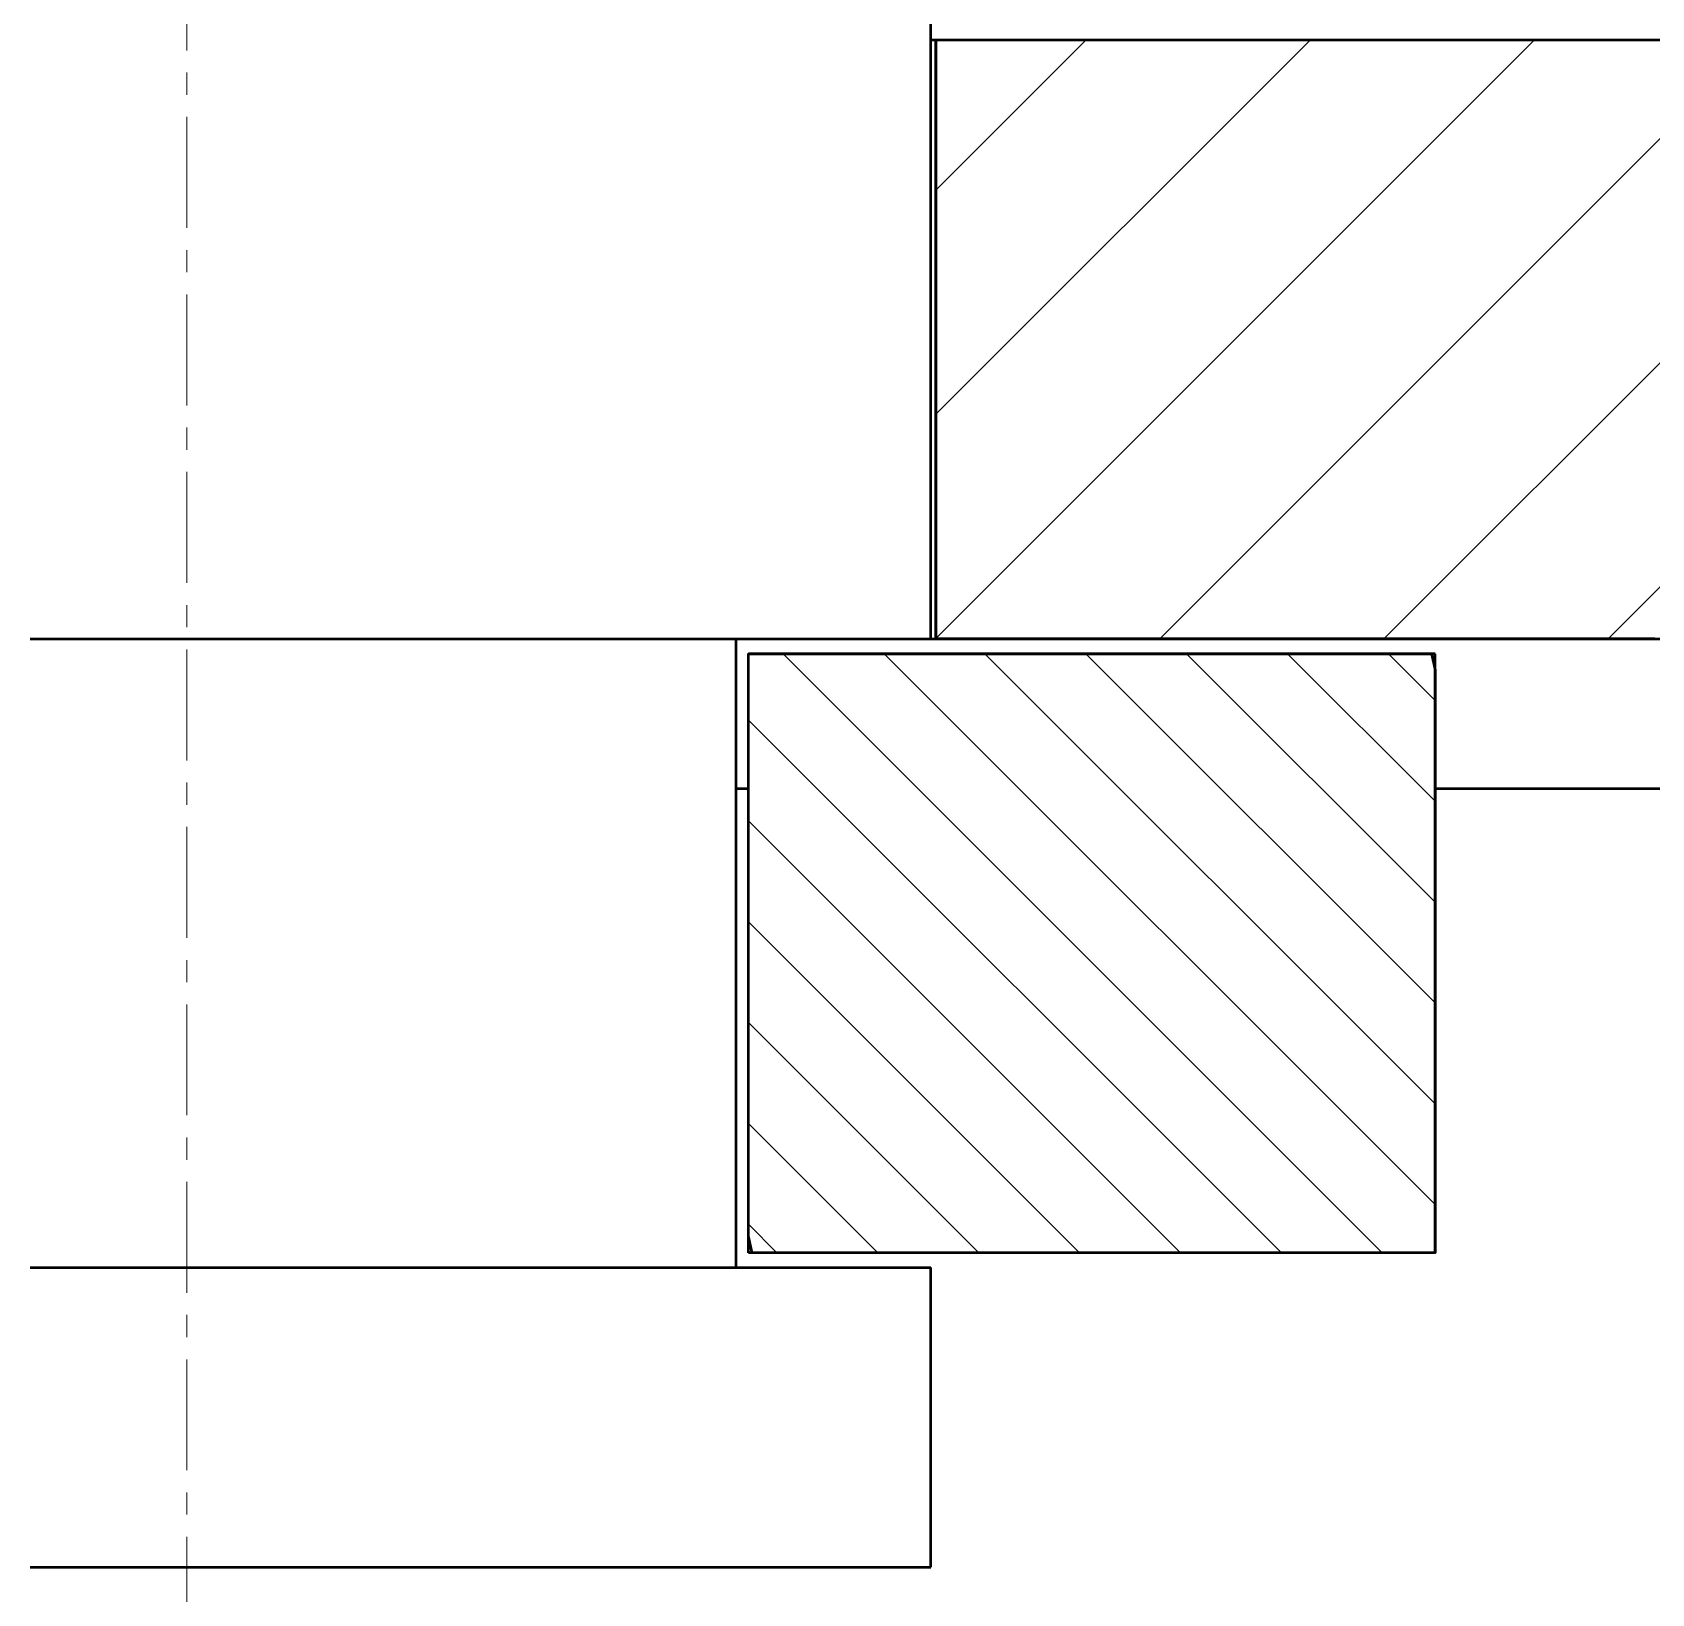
# Model space of a CAD drawing. Header units: millimetres. Extents: x 0 to 1682, y 0 to 1188.
# Drawn here: x 1226.91 to 1259.34, y 767.87 to 799.15 of the extents above; entities that cross this region are included whole.
import ezdxf

# ---------------------------------------------------------------- set-up
doc = ezdxf.new("R2010")
doc.units = ezdxf.units.MM
doc.header["$LTSCALE"] = 0.7
doc.linetypes.add('CENTER', pattern=[5.08, 3.175, -0.635, 0.635, -0.635])
for name, color, linetype, lineweight in [('07_ОСИ', 2, 'CENTER', 18), ('20_ВИДИМЫЕ', 7, 'Continuous', 50), ('23_ШТРИХОВКА', 7, 'Continuous', 18)]:
    doc.layers.add(name, color=color, linetype=linetype, lineweight=lineweight)

msp = doc.modelspace()

# ---------------------------------------------------------------- hatches: boundary and pattern name
at = {"layer": '23_ШТРИХОВКА'}
h = msp.add_hatch(dxfattribs=at)
h.set_pattern_fill('ANSI31')
h.paths.add_polyline_path([(1245.8, 799), (1246.2, 799), (1246.6, 799), (1247, 799), (1247.4, 799), (1247.8, 799), (1248.2, 799), (1248.6, 799), (1249, 799), (1249.4, 799), (1249.8, 799), (1250.2, 799), (1250.6, 799), (1251, 799), (1251.4, 799), (1251.8, 799), (1252.2, 799), (1252.6, 799), (1253, 799), (1253.4, 799), (1253.8, 799), (1254.2, 799), (1254.6, 799), (1255, 799), (1255.4, 799), (1255.8, 799), (1256.2, 799), (1256.6, 799), (1257, 799), (1257.4, 799), (1257.8, 799), (1258.2, 799), (1258.6, 799), (1259, 799), (1259.4, 799), (1259.8, 799), (1260.2, 799), (1260.6, 799), (1261, 799), (1261.4, 799), (1261.8, 799), (1262.2, 799), (1262.6, 799), (1263, 799), (1263.4, 799), (1263.8, 799), (1264.2, 799), (1264.6, 799), (1265, 799), (1265.4, 799), (1265.8, 799), (1266.2, 799), (1266.6, 799), (1267, 799), (1267.4, 799), (1267.8, 799), (1268.2, 799), (1268.6, 799), (1269, 799), (1269.4, 799), (1269.8, 799), (1270.2, 799), (1270.6, 799), (1271, 799), (1271.4, 799), (1271.8, 799), (1272.2, 799), (1272.6, 799), (1273, 799), (1273.4, 799), (1273.8, 799), (1274.2, 799), (1274.6, 799), (1275, 799), (1275.4, 799), (1275.8, 799), (1276.2, 799), (1276.6, 799), (1277, 799), (1277.4, 799), (1277.8, 799), (1278.2, 799), (1278.6, 799), (1279, 799), (1279.4, 799), (1279.8, 799), (1280.2, 799), (1280.6, 799), (1281, 799), (1281.4, 799), (1281.8, 799), (1282.2, 799), (1282.6, 799), (1283, 799), (1283.4, 799), (1283.8, 799), (1284.2, 799), (1284.6, 799), (1285, 799), (1285.4, 799), (1285.8, 799), (1286.2, 799), (1286.6, 799), (1287, 799), (1287.4, 799), (1287.8, 799), (1288.2, 799), (1288.6, 799), (1289, 799), (1289.4, 799), (1289.8, 799), (1290.2, 799), (1290.6, 799), (1291, 799), (1291.4, 799), (1291.8, 799), (1292, 798.8), (1292, 798.4), (1292, 798), (1292, 797.6), (1292, 797.2), (1292, 796.8), (1292, 796.4), (1292, 796), (1292, 795.6), (1292, 795.2), (1292, 794.8), (1292, 794.4), (1292, 794), (1292, 793.6), (1292, 793.2), (1292, 792.8), (1292, 792.4), (1292, 792), (1292, 791.6), (1292, 791.2), (1292, 790.8), (1292, 790.4), (1292, 790), (1292, 789.6), (1292, 789.2), (1292, 788.8), (1292, 788.4), (1292, 788), (1292, 787.6), (1292, 787.2), (1291.8, 787), (1291.4, 787), (1291, 787), (1290.6, 787), (1290.2, 787), (1289.8, 787), (1289.4, 787), (1289, 787), (1288.6, 787), (1288.2, 787), (1287.8, 787), (1287.4, 787), (1287, 787), (1286.6, 787), (1286.2, 787), (1285.8, 787), (1285.4, 787), (1285, 787), (1284.6, 787), (1284.2, 787), (1283.8, 787), (1283.4, 787), (1283, 787), (1282.6, 787), (1282.2, 787), (1281.8, 787), (1281.4, 787), (1281, 787), (1280.6, 787), (1280.2, 787), (1279.8, 787), (1279.4, 787), (1279, 787), (1278.6, 787), (1278.2, 787), (1277.8, 787), (1277.4, 787), (1277, 787), (1276.6, 787), (1276.2, 787), (1275.8, 787), (1275.4, 787), (1275, 787), (1274.6, 787), (1274.2, 787), (1273.8, 787), (1273.4, 787), (1273, 787), (1272.6, 787), (1272.2, 787), (1271.8, 787), (1271.4, 787), (1271, 787), (1270.6, 787), (1270.2, 787), (1269.8, 787), (1269.4, 787), (1269, 787), (1268.6, 787), (1268.2, 787), (1267.8, 787), (1267.4, 787), (1267, 787), (1266.6, 787), (1266.2, 787), (1265.8, 787), (1265.4, 787), (1265, 787), (1264.6, 787), (1264.2, 787), (1263.8, 787), (1263.4, 787), (1263, 787), (1262.6, 787), (1262.2, 787), (1261.8, 787), (1261.4, 787), (1261, 787), (1260.6, 787), (1260.2, 787), (1259.8, 787), (1259.4, 787), (1259, 787), (1258.6, 787), (1258.2, 787), (1257.8, 787), (1257.4, 787), (1257, 787), (1256.6, 787), (1256.2, 787), (1255.8, 787), (1255.4, 787), (1255, 787), (1254.6, 787), (1254.2, 787), (1253.8, 787), (1253.4, 787), (1253, 787), (1252.6, 787), (1252.2, 787), (1251.8, 787), (1251.4, 787), (1251, 787), (1250.6, 787), (1250.2, 787), (1249.8, 787), (1249.4, 787), (1249, 787), (1248.6, 787), (1248.2, 787), (1247.8, 787), (1247.4, 787), (1247, 787), (1246.6, 787), (1246.2, 787), (1245.8, 787), (1245.4, 787), (1245, 787), (1245, 787.4), (1245, 787.8), (1245, 788.2), (1245, 788.6), (1245, 789), (1245, 789.4), (1245, 789.8), (1245, 790.2), (1245, 790.6), (1245, 791), (1245, 791.4), (1245, 791.8), (1245, 792.2), (1245, 792.6), (1245, 793), (1245, 793.4), (1245, 793.8), (1245, 794.2), (1245, 794.6), (1245, 795), (1245, 795.4), (1245, 795.8), (1245, 796.2), (1245, 796.6), (1245, 797), (1245, 797.4), (1245, 797.8), (1245, 798.2), (1245, 798.6), (1245, 799), (1245.4, 799)])
h = msp.add_hatch(dxfattribs=at)
h.set_pattern_fill('ANSI31', scale=0.45, angle=90)
h.paths.add_polyline_path([(1254.195, 774.7), (1253.793, 774.7), (1253.391, 774.7), (1252.988, 774.7), (1252.586, 774.7), (1252.184, 774.7), (1251.781, 774.7), (1251.379, 774.7), (1250.977, 774.7), (1250.574, 774.7), (1250.172, 774.7), (1249.77, 774.7), (1249.367, 774.7), (1248.965, 774.7), (1248.562, 774.7), (1248.16, 774.7), (1247.758, 774.7), (1247.355, 774.7), (1246.953, 774.7), (1246.551, 774.7), (1246.148, 774.7), (1245.746, 774.7), (1245.344, 774.7), (1244.941, 774.7), (1244.539, 774.7), (1244.137, 774.7), (1243.734, 774.7), (1243.332, 774.7), (1242.93, 774.7), (1242.527, 774.7), (1242.125, 774.7), (1241.723, 774.7), (1241.32, 774.7), (1241.25, 775.032), (1241.25, 775.434), (1241.25, 775.837), (1241.25, 776.239), (1241.25, 776.641), (1241.25, 777.044), (1241.25, 777.446), (1241.25, 777.848), (1241.25, 778.251), (1241.25, 778.653), (1241.25, 779.055), (1241.25, 779.458), (1241.25, 779.86), (1241.25, 780.263), (1241.25, 780.665), (1241.25, 781.067), (1241.25, 781.47), (1241.25, 781.872), (1241.25, 782.274), (1241.25, 782.677), (1241.25, 783.079), (1241.25, 783.481), (1241.25, 783.884), (1241.25, 784.286), (1241.25, 784.688), (1241.25, 785.091), (1241.25, 785.493), (1241.25, 785.895), (1241.25, 786.298), (1241.25, 786.7), (1241.652, 786.7), (1242.055, 786.7), (1242.457, 786.7), (1242.859, 786.7), (1243.262, 786.7), (1243.664, 786.7), (1244.066, 786.7), (1244.469, 786.7), (1244.871, 786.7), (1245.273, 786.7), (1245.676, 786.7), (1246.078, 786.7), (1246.48, 786.7), (1246.883, 786.7), (1247.285, 786.7), (1247.688, 786.7), (1248.09, 786.7), (1248.492, 786.7), (1248.895, 786.7), (1249.297, 786.7), (1249.699, 786.7), (1250.102, 786.7), (1250.504, 786.7), (1250.906, 786.7), (1251.309, 786.7), (1251.711, 786.7), (1252.113, 786.7), (1252.516, 786.7), (1252.918, 786.7), (1253.32, 786.7), (1253.723, 786.7), (1254.125, 786.7), (1254.527, 786.7), (1254.93, 786.7), (1255, 786.368), (1255, 785.966), (1255, 785.563), (1255, 785.161), (1255, 784.759), (1255, 784.356), (1255, 783.954), (1255, 783.552), (1255, 783.149), (1255, 782.747), (1255, 782.345), (1255, 781.942), (1255, 781.54), (1255, 781.138), (1255, 780.735), (1255, 780.333), (1255, 779.93), (1255, 779.528), (1255, 779.126), (1255, 778.723), (1255, 778.321), (1255, 777.919), (1255, 777.516), (1255, 777.114), (1255, 776.712), (1255, 776.309), (1255, 775.907), (1255, 775.505), (1255, 775.102), (1255, 774.7), (1254.598, 774.7)])

# ---------------------------------------------------------------- linework, layer by layer
at = {"layer": '07_ОСИ'}
msp.add_line((1230, 717), (1230, 910), dxfattribs=at)
at = {"layer": '20_ВИДИМЫЕ'}
for points in [[(1244.9, 787), (1244.9, 861)], [(1244.9, 799), (1244.93, 799), (1244.955, 799), (1244.975, 799), (1244.989, 799), (1244.997, 799), (1245, 799)], [(1245, 799), (1292, 799)], [(1245, 799), (1245, 787)], [(1259.4, 787), (1259, 787), (1258.6, 787), (1258.2, 787), (1257.8, 787), (1257.4, 787), (1257, 787), (1256.6, 787), (1256.2, 787), (1255.8, 787), (1255.4, 787), (1255, 787), (1254.6, 787), (1254.2, 787), (1253.8, 787), (1253.4, 787), (1253, 787), (1252.6, 787), (1252.2, 787), (1251.8, 787), (1251.4, 787), (1251, 787), (1250.6, 787), (1250.2, 787), (1249.8, 787), (1249.4, 787), (1249, 787), (1248.6, 787), (1248.2, 787), (1247.8, 787), (1247.4, 787), (1247, 787), (1246.6, 787), (1246.2, 787), (1245.8, 787), (1245.4, 787), (1245, 787), (1245, 787.4), (1245, 787.8), (1245, 788.2), (1245, 788.6), (1245, 789), (1245, 789.4), (1245, 789.8), (1245, 790.2), (1245, 790.6), (1245, 791), (1245, 791.4), (1245, 791.8), (1245, 792.2), (1245, 792.6), (1245, 793), (1245, 793.4), (1245, 793.8), (1245, 794.2), (1245, 794.6), (1245, 795), (1245, 795.4), (1245, 795.8), (1245, 796.2), (1245, 796.6), (1245, 797), (1245, 797.4), (1245, 797.8), (1245, 798.2), (1245, 798.6), (1245, 799), (1245.4, 799), (1245.8, 799), (1245.8, 799), (1246.2, 799), (1246.6, 799), (1247, 799), (1247.4, 799), (1247.8, 799), (1248.2, 799), (1248.6, 799), (1249, 799), (1249.4, 799), (1249.8, 799), (1250.2, 799), (1250.6, 799), (1251, 799), (1251.4, 799), (1251.8, 799), (1252.2, 799), (1252.6, 799), (1253, 799), (1253.4, 799), (1253.8, 799), (1254.2, 799), (1254.6, 799), (1255, 799), (1255.4, 799), (1255.8, 799), (1256.2, 799), (1256.6, 799), (1257, 799), (1257.4, 799), (1257.8, 799), (1258.2, 799), (1258.6, 799), (1259, 799), (1259.4, 799)], [(1226.864, 787), (1228.118, 787), (1229.373, 787), (1230.627, 787), (1231.882, 787), (1233.136, 787), (1234.337, 787), (1235.529, 787), (1236.694, 787), (1237.763, 787), (1238.832, 787), (1239.8, 787), (1240.693, 787), (1241.586, 787), (1242.273, 787), (1242.945, 787), (1243.544, 787), (1243.961, 787), (1244.378, 787), (1244.617, 787), (1244.759, 787), (1244.9, 787)], [(1241, 774.4), (1241, 787)], [(1244.9, 787), (1244.93, 787), (1244.955, 787), (1244.975, 787), (1244.989, 787), (1244.997, 787), (1245, 787)], [(1245, 787), (1292, 787)], [(1255, 786.7), (1241.25, 786.7)], [(1241.25, 774.7), (1241.25, 786.7)], [(1255, 774.7), (1255, 786.7)], [(1241, 784), (1241.042, 784), (1241.083, 784), (1241.125, 784), (1241.167, 784), (1241.208, 784), (1241.25, 784)], [(1255, 784), (1256.492, 784), (1257.737, 784), (1258.723, 784), (1259.424, 784), (1259.851, 784), (1260, 784)], [(1255, 774.7), (1241.25, 774.7)], [(1226.864, 774.4), (1228.118, 774.4), (1229.373, 774.4), (1230.627, 774.4), (1231.882, 774.4), (1233.136, 774.4), (1234.337, 774.4), (1235.529, 774.4), (1236.694, 774.4), (1237.763, 774.4), (1238.832, 774.4), (1239.8, 774.4), (1240.693, 774.4), (1241.586, 774.4), (1242.273, 774.4), (1242.945, 774.4), (1243.544, 774.4), (1243.961, 774.4), (1244.378, 774.4), (1244.617, 774.4), (1244.759, 774.4), (1244.9, 774.4)], [(1244.9, 768.4), (1244.9, 774.4)], [(1226.864, 768.4), (1228.118, 768.4), (1229.373, 768.4), (1230.627, 768.4), (1231.882, 768.4), (1233.136, 768.4), (1234.337, 768.4), (1235.529, 768.4), (1236.694, 768.4), (1237.763, 768.4), (1238.832, 768.4), (1239.8, 768.4), (1240.693, 768.4), (1241.586, 768.4), (1242.273, 768.4), (1242.945, 768.4), (1243.544, 768.4), (1243.961, 768.4), (1244.378, 768.4), (1244.617, 768.4), (1244.759, 768.4), (1244.9, 768.4)]]:
    msp.add_lwpolyline(points, dxfattribs=at)
msp.add_lwpolyline([(1254.195, 774.7), (1253.793, 774.7), (1253.391, 774.7), (1252.988, 774.7), (1252.586, 774.7), (1252.184, 774.7), (1251.781, 774.7), (1251.379, 774.7), (1250.977, 774.7), (1250.574, 774.7), (1250.172, 774.7), (1249.77, 774.7), (1249.367, 774.7), (1248.965, 774.7), (1248.562, 774.7), (1248.16, 774.7), (1247.758, 774.7), (1247.355, 774.7), (1246.953, 774.7), (1246.551, 774.7), (1246.148, 774.7), (1245.746, 774.7), (1245.344, 774.7), (1244.941, 774.7), (1244.539, 774.7), (1244.137, 774.7), (1243.734, 774.7), (1243.332, 774.7), (1242.93, 774.7), (1242.527, 774.7), (1242.125, 774.7), (1241.723, 774.7), (1241.32, 774.7), (1241.25, 775.032), (1241.25, 775.434), (1241.25, 775.837), (1241.25, 776.239), (1241.25, 776.641), (1241.25, 777.044), (1241.25, 777.446), (1241.25, 777.848), (1241.25, 778.251), (1241.25, 778.653), (1241.25, 779.055), (1241.25, 779.458), (1241.25, 779.86), (1241.25, 780.263), (1241.25, 780.665), (1241.25, 781.067), (1241.25, 781.47), (1241.25, 781.872), (1241.25, 782.274), (1241.25, 782.677), (1241.25, 783.079), (1241.25, 783.481), (1241.25, 783.884), (1241.25, 784.286), (1241.25, 784.688), (1241.25, 785.091), (1241.25, 785.493), (1241.25, 785.895), (1241.25, 786.298), (1241.25, 786.7), (1241.652, 786.7), (1242.055, 786.7), (1242.457, 786.7), (1242.859, 786.7), (1243.262, 786.7), (1243.664, 786.7), (1244.066, 786.7), (1244.469, 786.7), (1244.871, 786.7), (1245.273, 786.7), (1245.676, 786.7), (1246.078, 786.7), (1246.48, 786.7), (1246.883, 786.7), (1247.285, 786.7), (1247.688, 786.7), (1248.09, 786.7), (1248.492, 786.7), (1248.895, 786.7), (1249.297, 786.7), (1249.699, 786.7), (1250.102, 786.7), (1250.504, 786.7), (1250.906, 786.7), (1251.309, 786.7), (1251.711, 786.7), (1252.113, 786.7), (1252.516, 786.7), (1252.918, 786.7), (1253.32, 786.7), (1253.723, 786.7), (1254.125, 786.7), (1254.527, 786.7), (1254.93, 786.7), (1255, 786.368), (1255, 785.966), (1255, 785.563), (1255, 785.161), (1255, 784.759), (1255, 784.356), (1255, 783.954), (1255, 783.552), (1255, 783.149), (1255, 782.747), (1255, 782.345), (1255, 781.942), (1255, 781.54), (1255, 781.138), (1255, 780.735), (1255, 780.333), (1255, 779.93), (1255, 779.528), (1255, 779.126), (1255, 778.723), (1255, 778.321), (1255, 777.919), (1255, 777.516), (1255, 777.114), (1255, 776.712), (1255, 776.309), (1255, 775.907), (1255, 775.505), (1255, 775.102), (1255, 774.7), (1254.598, 774.7), (1254.195, 774.7)], close=True, dxfattribs=at)

doc.saveas('drawing.dxf')
